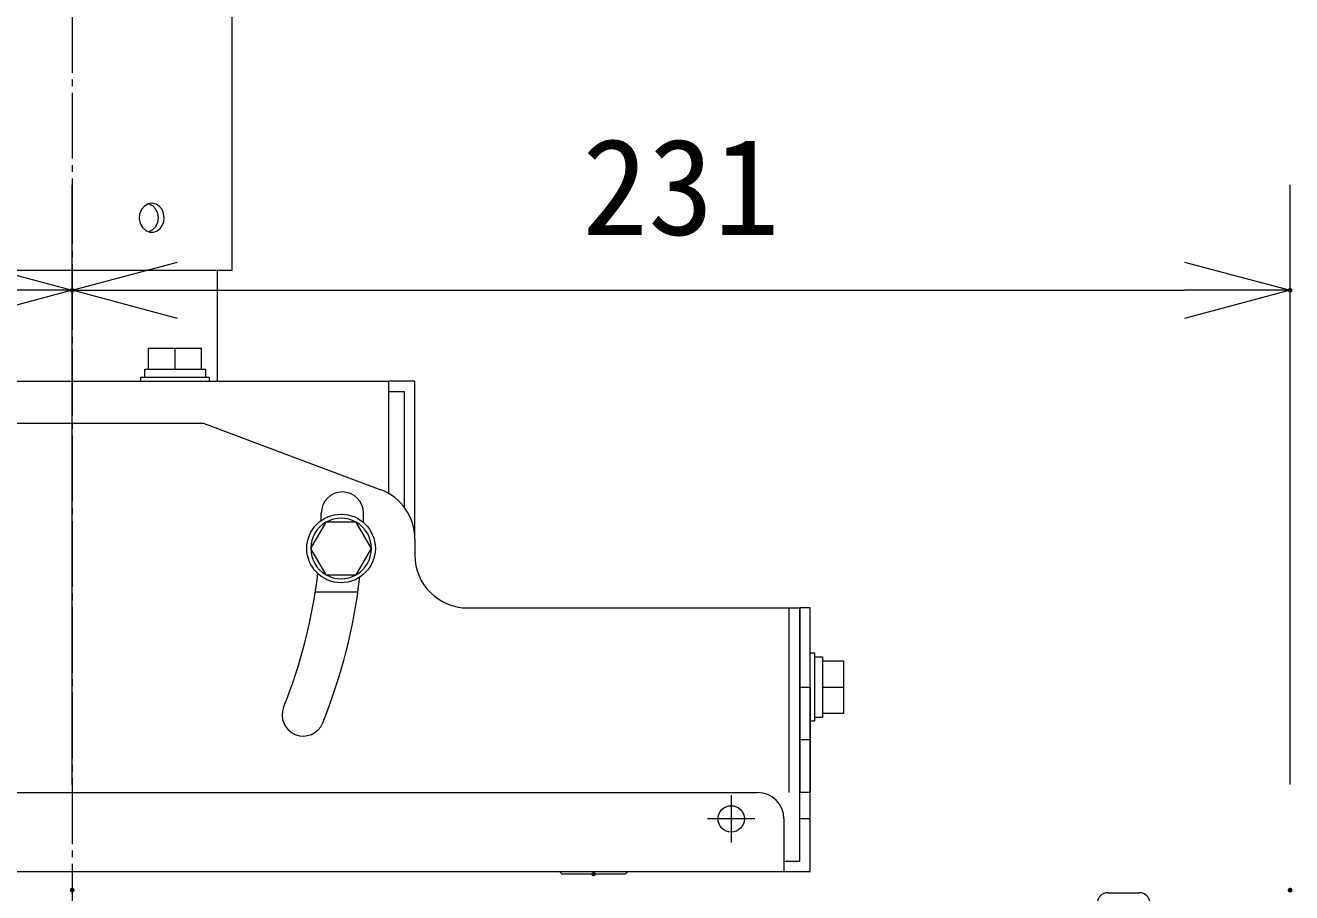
# Model space of a CAD drawing. Units: millimetres, scale not verified. Extents: x -62 to 63, y -56 to 57.
# Drawn here: x 29.46 to 53.48, y 9.14 to 25.59 of the extents above; entities that cross this region are included whole.
import ezdxf
from ezdxf.enums import TextEntityAlignment as Align

# ---------------------------------------------------------------- set-up
doc = ezdxf.new("R2010")
doc.units = ezdxf.units.MM
doc.header["$LTSCALE"] = 0.125
doc.header["$PDMODE"] = 32
doc.header["$PDSIZE"] = 0.0625
doc.linetypes.add('USER1', pattern=[50.8, 31.75, -6.35, 6.35, -6.35])
doc.linetypes.add('USER3', pattern=[13, 10, -1, 1, -1])
for name, color, linetype, lineweight in [('0-0_0', 7, 'Continuous', 9), ('0-5_GAIKEI', 1, 'Continuous', 18), ('0-6_SUNPO', 7, 'Continuous', 9)]:
    doc.layers.add(name, color=color, linetype=linetype, lineweight=lineweight)
doc.layers.add('0-4_DEFPOINTS', color=7, linetype='Continuous')
doc.styles.add('ＭＳ ゴシック', font='')
doc.styles.get('ＭＳ ゴシック').set_extended_font_data('MS Gothic')

# ---------------------------------------------------------------- blocks, each defined once
blk = doc.blocks.new('_OPEN30')
at = {"layer": '0-0_0'}
blk.add_line((0, 0), (-1, 0), dxfattribs=at)
blk.add_lwpolyline([(-1, 0.26795), (0, 0), (-1, -0.26795)], dxfattribs=at)
blk = doc.blocks.new('D7')
at = {"layer": '0-4_DEFPOINTS'}
for p in [(53.3118, 27.6044), (30.2118, 16.2298), (53.3118, 16.2298)]:
    blk.add_point(p, dxfattribs=at)
at = {"layer": '0-6_SUNPO'}
for p, q in [((30.2118, 18.2298), (30.2118, 29.6044)), ((53.3118, 18.2298), (53.3118, 29.6044)), ((32.2118, 27.6044), (51.3118, 27.6044))]:
    blk.add_line(p, q, dxfattribs=at)
at = {"layer": '0-6_SUNPO', "xscale": 2, "yscale": 2, "rotation": 180}
blk.add_blockref('_OPEN30', (30.2118, 27.6044), dxfattribs=at)
at = {"layer": '0-6_SUNPO', "xscale": 2, "yscale": 2}
blk.add_blockref('_OPEN30', (53.3118, 27.6044), dxfattribs=at)
at = {"layer": '0-6_SUNPO', "style": 'ＭＳ ゴシック'}
blk.add_text('231', height=1.833, dxfattribs=at).set_placement((39.8868, 28.1044), align=Align.BOTTOM_LEFT)
blk = doc.blocks.new('D6')
at = {"layer": '0-4_DEFPOINTS'}
for p in [(30.2118, 27.6044), (30.2118, 16.2298)]:
    blk.add_point(p, dxfattribs=at)
at = {"layer": '0-6_SUNPO'}
blk.add_line((30.2118, 18.2298), (30.2118, 29.6044), dxfattribs=at)
at = {"layer": '0-6_SUNPO', "xscale": 2, "yscale": 2}
blk.add_blockref('_OPEN30', (30.2118, 27.6044), dxfattribs=at)

msp = doc.modelspace()

# ---------------------------------------------------------------- linework, layer by layer
at = {"layer": '0-5_GAIKEI', "linetype": 'USER3'}
msp.add_line((30.3528, 43.8148), (30.3528, -9.8045), dxfattribs=at)
at = {"layer": '0-5_GAIKEI', "color": 7}
for p, q in [((33.3779, 37.5998), (33.3779, 20.9423)), ((33.3779, 20.9423), (27.3278, 20.9423)), ((33.1028, 20.9423), (33.1028, 18.8423)), ((24.3528, 18.8423), (36.3529, 18.8423)), ((36.3529, 18.8423), (36.3529, 16.703)), ((36.8529, 15.8493), (36.8529, 18.8423)), ((36.6529, 16.4493), (36.6529, 18.6423)), ((32.8528, 18.0423), (24.3528, 18.0423)), ((32.8528, 18.0423), (36.204, 16.7856)), ((36.8529, 15.8493), (36.8529, 15.5422)), ((43.9529, 11.0422), (43.9529, 14.5422)), ((44.1529, 14.5422), (44.1529, 11.0422)), ((44.3529, 14.5422), (44.1529, 14.5422)), ((44.1529, 13.0422), (44.1529, 14.5422)), ((44.3529, 14.5422), (44.1529, 14.5422)), ((44.3529, 13.0422), (44.3529, 14.5422)), ((44.3529, 13.0422), (44.3529, 14.5422)), ((44.3529, 13.0422), (44.3529, 11.0422)), ((44.1529, 11.0422), (44.1529, 12.0422)), ((44.3529, 11.0422), (44.3529, 12.0422)), ((16.3527, 11.0422), (43.3529, 11.0422)), ((44.1529, 10.5422), (44.1529, 11.0422)), ((44.3529, 11.0422), (44.1529, 11.0422)), ((44.3529, 10.5422), (44.3529, 11.0422)), ((43.8529, 10.5422), (43.8529, 9.5422)), ((44.3529, 10.5422), (44.1529, 10.5422)), ((44.1529, 9.7422), (44.1529, 10.5422)), ((44.3529, 9.5422), (44.3529, 10.5422)), ((43.8529, 9.7422), (44.1529, 9.7422)), ((15.8527, 9.5422), (43.8529, 9.5422)), ((39.6438, 9.4922), (39.5938, 9.5422)), ((40.8438, 9.4922), (39.6438, 9.4922)), ((40.8938, 9.5422), (40.8438, 9.4922)), ((43.8529, 9.5422), (44.3529, 9.5422))]:
    msp.add_line(p, q, dxfattribs=at)
at = {"layer": '0-5_GAIKEI'}
for p, q in [((31.8028, 19.4723), (32.3028, 19.4723)), ((31.8028, 19.0723), (31.8028, 19.4723)), ((32.3028, 19.4723), (32.8029, 19.4723)), ((32.3028, 19.0723), (32.3028, 19.4723)), ((32.8029, 19.0723), (32.8029, 19.4723)), ((31.7278, 19.0723), (31.8028, 19.0723)), ((31.7278, 18.9223), (31.7278, 19.0723)), ((31.8069, 19.0723), (31.8028, 19.0723)), ((31.8069, 19.0723), (32.2987, 19.0723)), ((32.3028, 19.0723), (32.2987, 19.0723)), ((32.3069, 19.0723), (32.3028, 19.0723)), ((32.3069, 19.0723), (32.7988, 19.0723)), ((32.8029, 19.0723), (32.7988, 19.0723)), ((32.8028, 19.0723), (32.8779, 19.0723)), ((32.8779, 19.0723), (32.8779, 18.9223)), ((31.6528, 18.9223), (32.9529, 18.9223)), ((31.6528, 18.8423), (31.6528, 18.9223)), ((32.9529, 18.9223), (32.9529, 18.8423)), ((35.1642, 16.1712), (34.8755, 15.6712)), ((35.7415, 16.1712), (35.1642, 16.1712)), ((36.0302, 15.6712), (35.7415, 16.1712)), ((34.8755, 15.6712), (35.1642, 15.1712)), ((35.7415, 15.1712), (36.0302, 15.6712)), ((35.1642, 15.1712), (35.7415, 15.1712)), ((35.7644, 14.8422), (34.9538, 14.8422)), ((44.3529, 13.6922), (44.4329, 13.6922)), ((44.4329, 13.6922), (44.4329, 13.0422)), ((44.4329, 13.6172), (44.5829, 13.6172)), ((44.5829, 13.6172), (44.5829, 13.5422)), ((44.5829, 13.5422), (44.9829, 13.5422)), ((44.5829, 13.5382), (44.5829, 13.5422)), ((44.5829, 13.5382), (44.5829, 13.0463)), ((44.9829, 13.5422), (44.9829, 13.0422)), ((44.1529, 13.0422), (44.3529, 13.0422)), ((44.1529, 12.0422), (44.1529, 13.0422)), ((44.3529, 12.0422), (44.3529, 13.0422)), ((44.4329, 13.0422), (44.4329, 12.3922)), ((44.5829, 13.0422), (44.5829, 13.0463)), ((44.5829, 13.0422), (44.9829, 13.0422)), ((44.5829, 13.0381), (44.5829, 13.0422)), ((44.5829, 13.0381), (44.5829, 12.5463)), ((44.9829, 13.0422), (44.9829, 12.5422)), ((44.5829, 12.5422), (44.5829, 12.5463)), ((44.9829, 12.5422), (44.5829, 12.5422)), ((44.5829, 12.5422), (44.5829, 12.4672)), ((44.4329, 12.3922), (44.3529, 12.3922)), ((44.5829, 12.4672), (44.4329, 12.4672)), ((44.3529, 12.0422), (44.1529, 12.0422)), ((49.9962, 9.1422), (50.5962, 9.1422))]:
    msp.add_line(p, q, dxfattribs=at)
at = {"layer": '0-5_GAIKEI', "linetype": 'USER1'}
msp.add_line((42.8529, 10.9922), (42.8529, 10.0922), dxfattribs=at)
at = {"layer": '0-5_GAIKEI', "color": 7, "linetype": 'USER1'}
msp.add_line((43.3029, 10.5422), (42.4029, 10.5422), dxfattribs=at)
at = {"layer": '0-5_GAIKEI'}
msp.add_lwpolyline([(32.0972, 21.9423), (32.0866, 22.0254), (32.0563, 22.0993), (32.0093, 22.159), (31.9482, 22.1998), (31.8711, 22.2167), (31.7935, 22.2038), (31.7226, 22.1636), (31.6654, 22.0991), (31.6293, 22.0129), (31.6222, 21.9196), (31.6431, 21.8322), (31.6873, 21.7571), (31.7502, 21.7012), (31.827, 21.6709), (31.9001, 21.6701), (31.965, 21.6936), (32.0194, 21.7368), (32.0612, 21.7956), (32.0878, 21.8655)], close=True, dxfattribs=at)
for points in [[(31.8075, 22.2092), (31.8801, 22.1712), (31.9349, 22.1093), (31.9696, 22.0306), (31.9817, 21.9423)], [(31.9817, 21.9423), (31.969, 21.8517), (31.9333, 21.7729), (31.8783, 21.7121), (31.8075, 21.6754)], [(32.3069, 19.0723), (32.3069, 19.0723), (32.3069, 19.0723)]]:
    msp.add_lwpolyline(points, dxfattribs=at)
at = {"layer": '0-5_GAIKEI', "color": 7}
for points in [[(36.8529, 18.8423), (36.5529, 18.8423), (36.3529, 18.8423)], [(36.6529, 18.6423), (36.5529, 18.6423), (36.3529, 18.6423)], [(37.8529, 14.5422), (43.9529, 14.5422), (44.1529, 14.5422)]]:
    msp.add_lwpolyline(points, dxfattribs=at)
at = {"layer": '0-5_GAIKEI'}
for centre, radius in [((35.4529, 15.6712), 0.65), ((42.8529, 10.5422), 0.25)]:
    msp.add_circle(centre, radius, dxfattribs=at)
at = {"layer": '0-5_GAIKEI', "color": 7}
for centre, radius, start, end in [((35.4779, 16.3423), 0.4, 0.00004, 180), ((35.8529, 15.8493), 1, 0.00004, 69.44399), ((37.8529, 15.5422), 1, 180.00002, 270), ((25.2528, 16.3423), 9.8251, 338, 353.29334), ((25.2528, 16.3423), 10.6251, 338, 353.43163), ((34.7333, 12.5119), 0.4, 158, 337.99998), ((43.3529, 10.5422), 0.5, 0.00002, 90)]:
    msp.add_arc(centre, radius, start, end, dxfattribs=at)
at = {"layer": '0-5_GAIKEI'}
for centre, radius, start, end in [((25.2528, 16.3423), 9.8251, 359.05851, 0.00004), ((25.2528, 16.3423), 10.6251, 359.03742, 0.00004), ((35.4529, 15.6712), 0.575, 120.406, 179.59186), ((35.4529, 15.6712), 0.575, 60.40814, 119.59627), ((35.4529, 15.6712), 0.575, 0.40597, 59.59191), ((35.4529, 15.6712), 0.575, 180.40819, 239.58965), ((35.4529, 15.6712), 0.575, 300.40817, 359.58968), ((35.4529, 15.6712), 0.575, 240.41255, 299.59182), ((49.9962, 8.9422), 0.2, 90, 180), ((50.5962, 8.9422), 0.2, 0, 90)]:
    msp.add_arc(centre, radius, start, end, dxfattribs=at)
at = {"layer": '0-5_GAIKEI', "color": 7}
msp.add_point((40.2438, 9.4922), dxfattribs=at)

# ---------------------------------------------------------------- block references
at = {"layer": '0-6_SUNPO'}
for name in ['D6', 'D7']:
    msp.add_blockref(name, (0.141, -7.038), dxfattribs=at)

doc.saveas('drawing.dxf')
